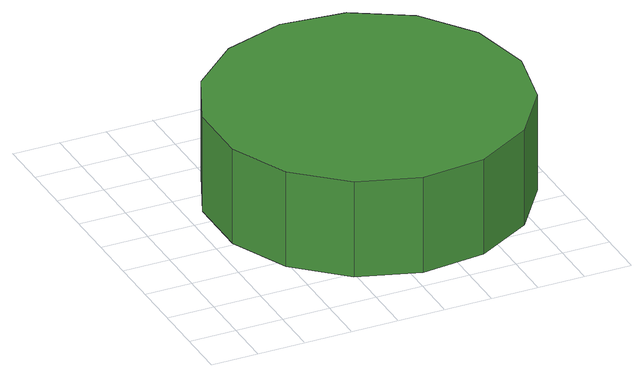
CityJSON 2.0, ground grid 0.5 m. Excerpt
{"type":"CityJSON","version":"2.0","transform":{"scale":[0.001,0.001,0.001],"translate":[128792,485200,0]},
"CityObjects":{
"tree1":{"type":"SolitaryVegetationObject","attributes":{"function":"something"},"geometry":[{"type":"MultiSurface","lod":"1","boundaries":[[[0,1,2,3,4,5,6,7,8,9,10,11,12,13,14]],[[15,16,17,18,19,20,21,22,23,24,25,26,27,28,29]],[[0,29,28,1]],[[1,28,27,2]],[[2,27,26,3]],[[3,26,25,4]],[[4,25,24,5]],[[5,24,23,6]],[[6,23,22,7]],[[7,22,21,8]],[[8,21,20,9]],[[9,20,19,10]],[[10,19,18,11]],[[11,18,17,12]],[[12,17,16,13]],[[13,16,15,14]],[[14,15,29,0]]]}]}
},
"vertices":[
[3940,1872,1185],[3798,2541,1185],[3396,3094,1185],[2804,3436,1185],[2123,3508,1185],[1473,3296,1185],[965,2839,1185],[686,2214,1185],[686,1530,1185],[965,905,1185],[1473,447,1185],[2123,236,1185],[2804,308,1185],[3396,650,1185],[3798,1203,1185],[3798,1203,125],[3396,650,125],[2804,308,125],[2123,236,125],[1473,447,125],[965,905,125],[686,1530,125],[686,2214,125],[965,2839,125],[1473,3296,125],[2123,3508,125],[2804,3436,125],[3396,3094,125],[3798,2541,125],[3940,1872,125]
]}
